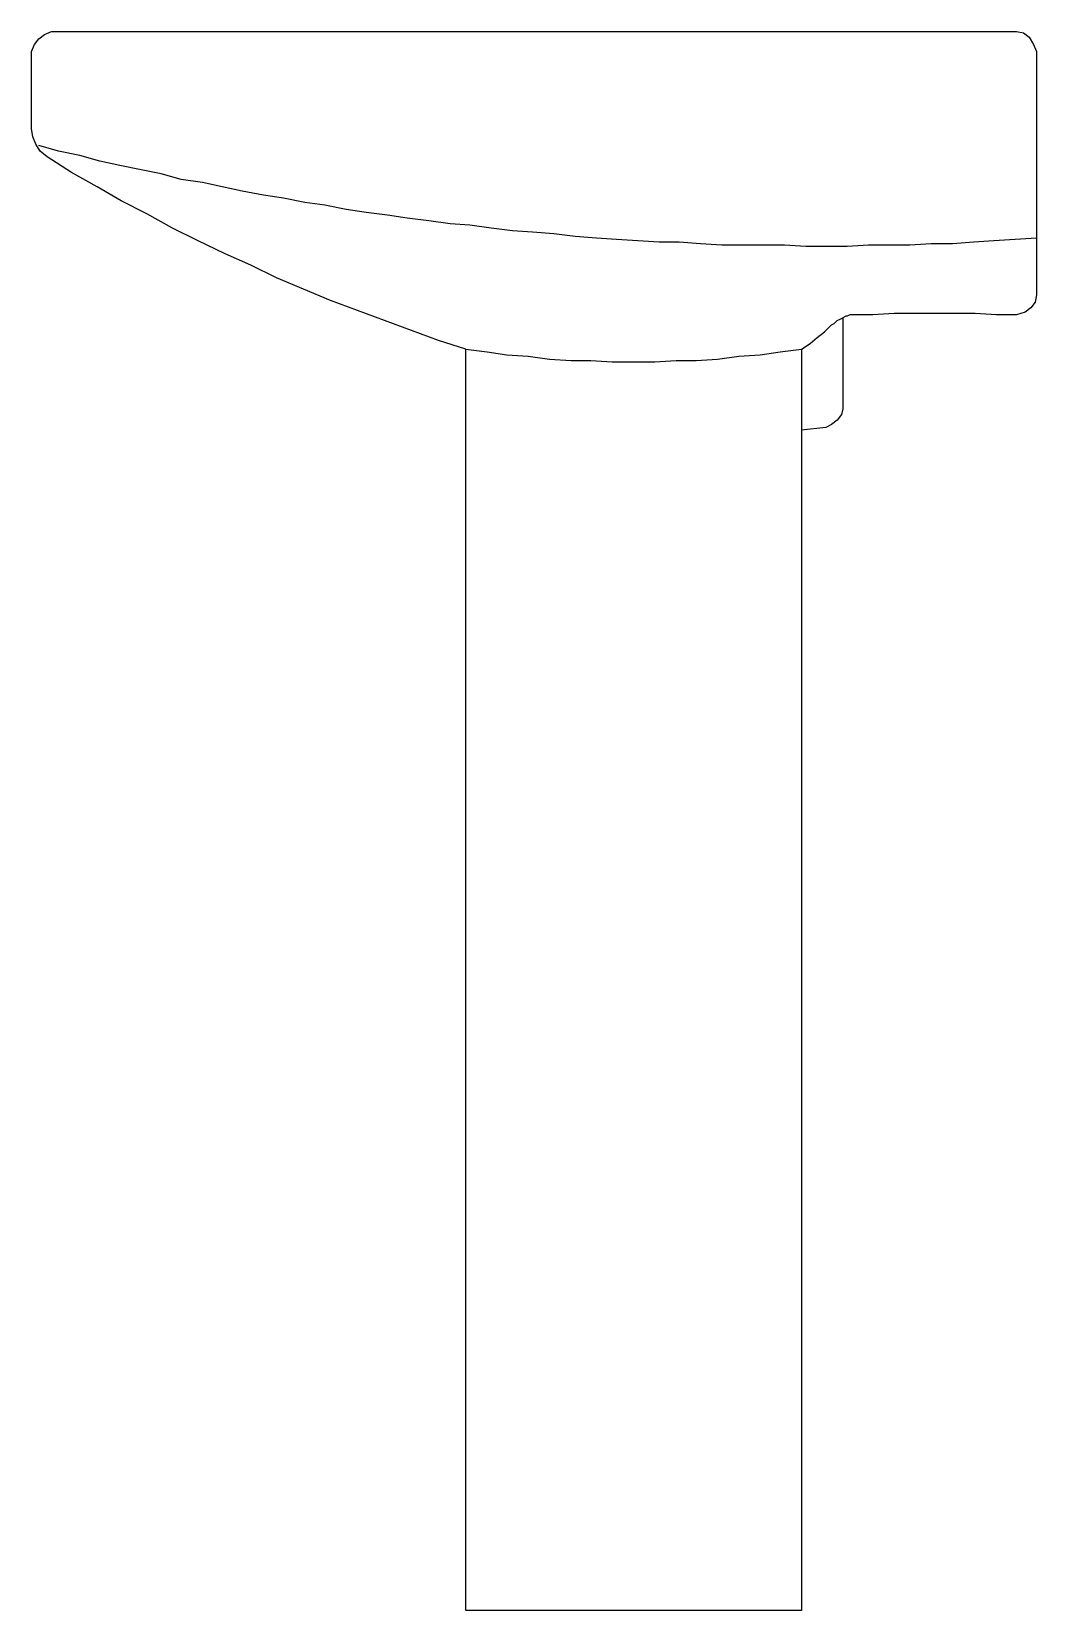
# Model space of a CAD drawing. Header units: millimetres. Extents: x -2937.371 to -2936.862, y 2964.323 to 2965.123.
import ezdxf

# ---------------------------------------------------------------- set-up
doc = ezdxf.new("R2010")
doc.units = ezdxf.units.MM
doc.header["$LTSCALE"] = 10
doc.layers.add('banheiro_louças', color=2, linetype='Continuous')

msp = doc.modelspace()

# ---------------------------------------------------------------- linework, layer by layer
at = {"layer": 'banheiro_louças'}
for points in [[(-2936.98075, 2964.92137), (-2936.98075, 2964.32339), (-2937.15098, 2964.32339), (-2937.15098, 2964.96249), (-2937.15098, 2964.96249), (-2937.16469, 2964.96682), (-2937.17839, 2964.97187), (-2937.1921, 2964.97692), (-2937.2058, 2964.98197), (-2937.21951, 2964.98702), (-2937.23321, 2964.99279), (-2937.24692, 2964.99856), (-2937.2599, 2965.00505), (-2937.27289, 2965.01082), (-2937.28659, 2965.01731), (-2937.29958, 2965.0238), (-2937.31256, 2965.03102), (-2937.32554, 2965.03751), (-2937.33781, 2965.04472), (-2937.35079, 2965.05193), (-2937.36305, 2965.05987), (-2937.36305, 2965.05987), (-2937.36666, 2965.06275), (-2937.36882, 2965.06636), (-2937.37027, 2965.06997), (-2937.37099, 2965.0743), (-2937.37099, 2965.11325), (-2937.37099, 2965.11325), (-2937.36955, 2965.11685), (-2937.36738, 2965.11974), (-2937.3645, 2965.1219), (-2937.36089, 2965.12335), (-2936.87183, 2965.12335), (-2936.87183, 2965.12335), (-2936.86822, 2965.12263), (-2936.86534, 2965.12046), (-2936.86317, 2965.11685), (-2936.86173, 2965.11325), (-2936.86173, 2964.9899), (-2936.86173, 2964.9899), (-2936.86245, 2964.98629), (-2936.86461, 2964.98341), (-2936.8675, 2964.98124), (-2936.87183, 2964.9798), (-2936.87183, 2964.9798), (-2936.88193, 2964.9798), (-2936.89275, 2964.98052), (-2936.90285, 2964.98052), (-2936.91366, 2964.98052), (-2936.92376, 2964.98052), (-2936.93386, 2964.98052), (-2936.94468, 2964.9798), (-2936.95478, 2964.9798), (-2936.95478, 2964.9798), (-2936.95622, 2964.9798), (-2936.95767, 2964.97908), (-2936.95839, 2964.97908), (-2936.95983, 2964.97836), (-2936.95983, 2964.93219), (-2936.95983, 2964.93219), (-2936.96055, 2964.92931), (-2936.96272, 2964.92642), (-2936.9656, 2964.92426), (-2936.96849, 2964.92282), (-2936.98075, 2964.92137)], [(-2936.86173, 2965.01875), (-2936.86173, 2965.01875), (-2936.87255, 2965.01803), (-2936.88337, 2965.01731), (-2936.89347, 2965.01659), (-2936.90429, 2965.01587), (-2936.91511, 2965.01587), (-2936.92593, 2965.01515), (-2936.93603, 2965.01515), (-2936.94685, 2965.01515), (-2936.95767, 2965.01443), (-2936.96776, 2965.01443), (-2936.97858, 2965.01443), (-2936.9894, 2965.01515), (-2937.00022, 2965.01515), (-2937.01032, 2965.01515), (-2937.02114, 2965.01515), (-2937.03196, 2965.01587), (-2937.03196, 2965.01587), (-2937.04278, 2965.01659), (-2937.05288, 2965.01659), (-2937.0637, 2965.01731), (-2937.07452, 2965.01803), (-2937.08462, 2965.01875), (-2937.09544, 2965.01948), (-2937.10626, 2965.02092), (-2937.11708, 2965.02164), (-2937.12718, 2965.02236), (-2937.138, 2965.0238), (-2937.14882, 2965.02525), (-2937.15892, 2965.02597), (-2937.16974, 2965.02741), (-2937.18056, 2965.02885), (-2937.19066, 2965.03029), (-2937.20148, 2965.03174), (-2937.20148, 2965.03174), (-2937.21157, 2965.03318), (-2937.22239, 2965.03534), (-2937.23249, 2965.03679), (-2937.24331, 2965.03895), (-2937.25341, 2965.04039), (-2937.26423, 2965.04256), (-2937.27433, 2965.04472), (-2937.28443, 2965.04689), (-2937.29525, 2965.04833), (-2937.30535, 2965.05121), (-2937.31545, 2965.05338), (-2937.32627, 2965.05554), (-2937.33636, 2965.05771), (-2937.34646, 2965.06059), (-2937.35728, 2965.06275), (-2937.36738, 2965.06564)], [(-2936.98075, 2964.96249), (-2936.98075, 2964.96249), (-2936.97642, 2964.96538), (-2936.97281, 2964.96826), (-2936.96921, 2964.97115), (-2936.9656, 2964.97475), (-2936.9656, 2964.97475), (-2936.96416, 2964.97547), (-2936.96272, 2964.97692), (-2936.96127, 2964.97764), (-2936.95983, 2964.97836)], [(-2937.15098, 2964.96249), (-2937.15098, 2964.96249), (-2937.14016, 2964.96105), (-2937.13006, 2964.9596), (-2937.11924, 2964.95888), (-2937.10842, 2964.95744), (-2937.0976, 2964.95672), (-2937.08751, 2964.95672), (-2937.07669, 2964.956), (-2937.06587, 2964.956), (-2937.05505, 2964.956), (-2937.04423, 2964.95672), (-2937.03413, 2964.95672), (-2937.02331, 2964.95744), (-2937.01249, 2964.95888), (-2937.00167, 2964.9596), (-2936.99157, 2964.96105), (-2936.98075, 2964.96249)], [(-2936.98075, 2964.96249), (-2936.98075, 2964.92137)]]:
    msp.add_lwpolyline(points, dxfattribs=at)

doc.saveas('drawing.dxf')
